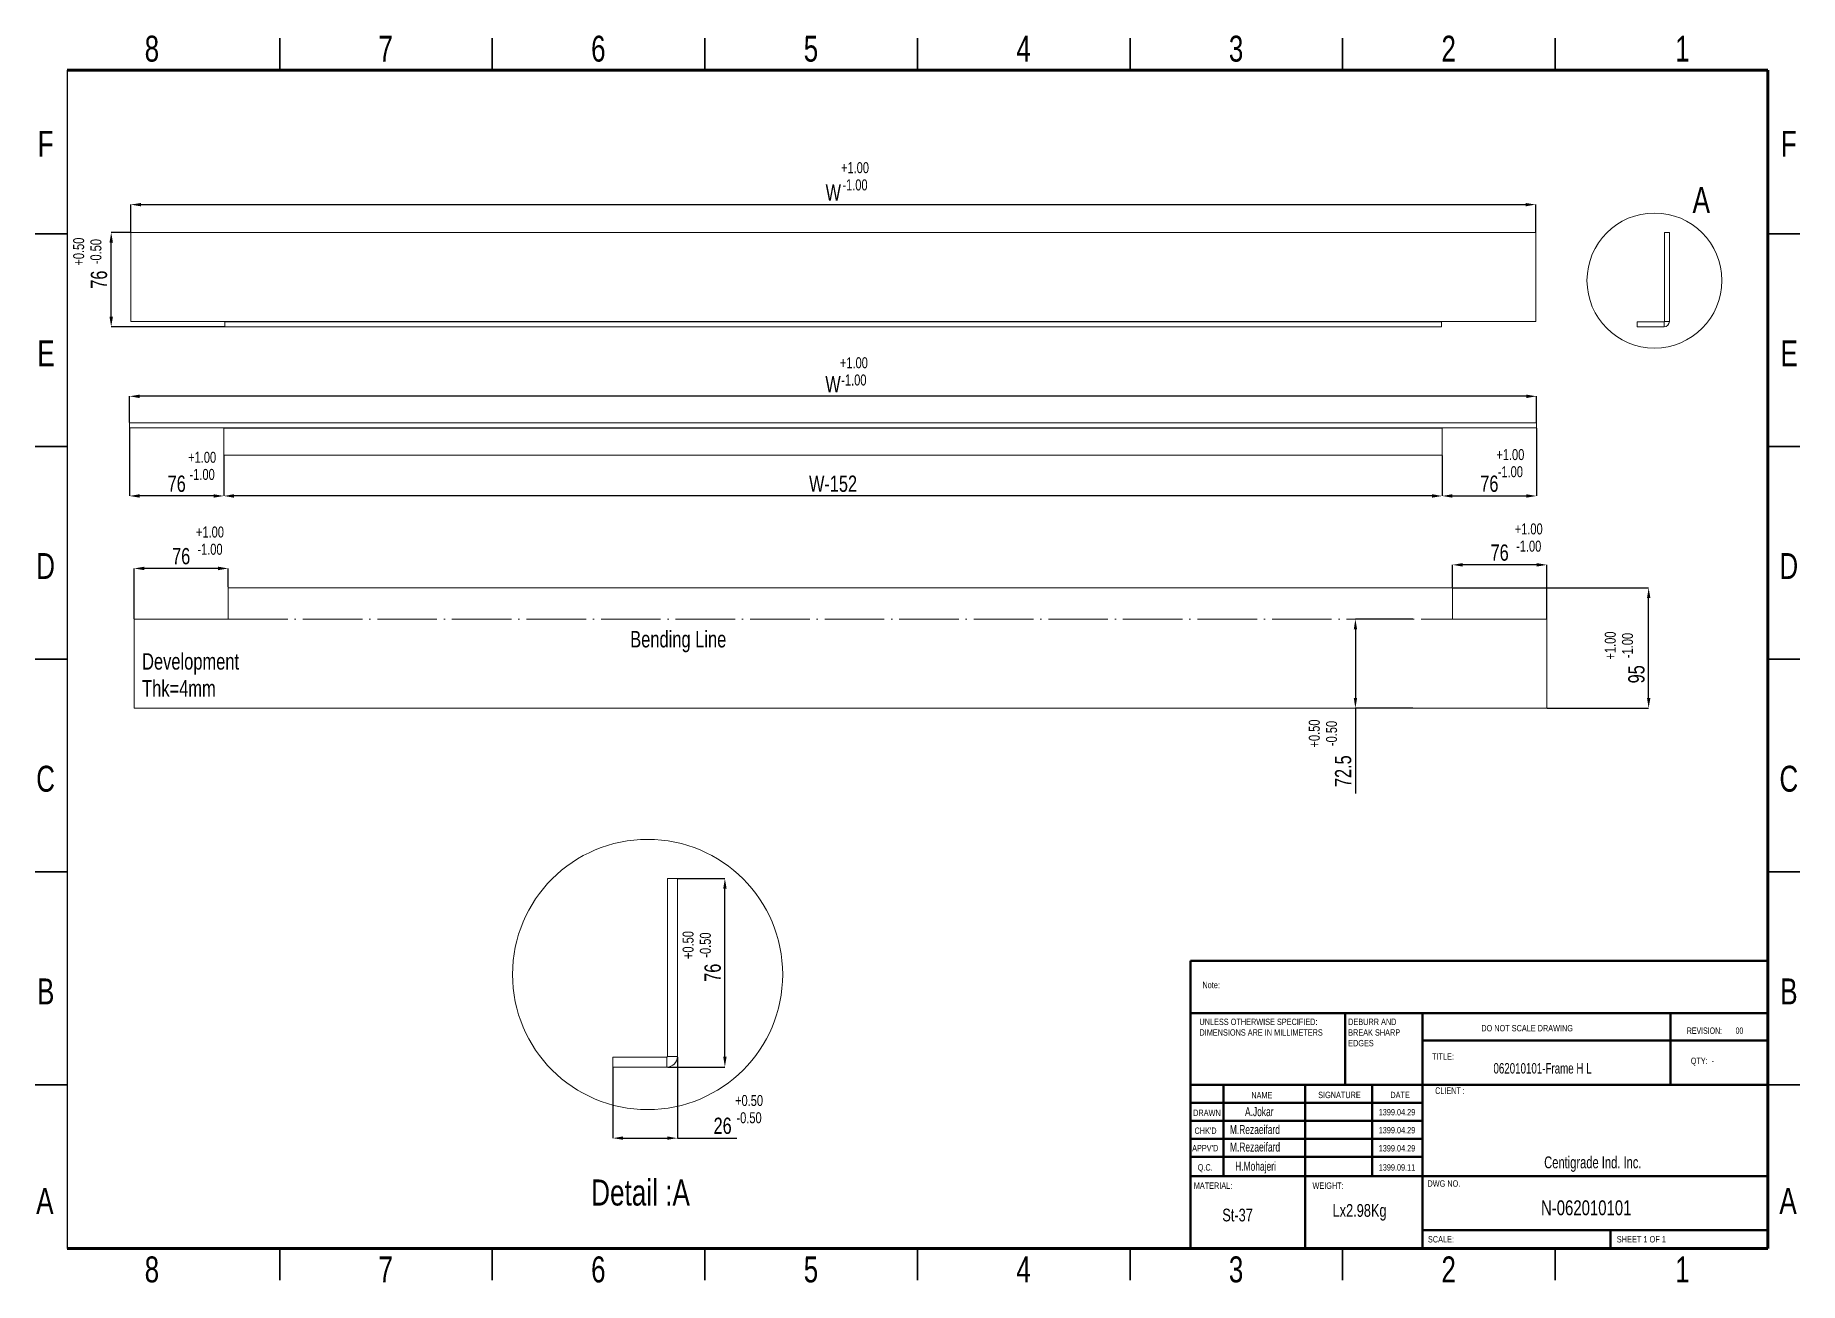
# Model space of a CAD drawing. Header units: millimetres. Extents: x 661 to 2083, y 310 to 1315.
import ezdxf

# ---------------------------------------------------------------- set-up
doc = ezdxf.new("R2010")
doc.units = ezdxf.units.MM
doc.header["$LTSCALE"] = 2
doc.linetypes.add('ACAD_ISO04W100', pattern=[30, 24, -3, 0, -3])
doc.styles.add('SLDTEXTSTYLE0', font='TXT', dxfattribs={"width": 0.75})
doc.styles.add('SLDTEXTSTYLE1', font='TXT', dxfattribs={"width": 0.686449})
doc.styles.add('SLDTEXTSTYLE2', font='TXT', dxfattribs={"width": 0.652778})
doc.styles.add('SLDTEXTSTYLE3', font='TXT', dxfattribs={"width": 0.692308})
doc.styles.add('SLDTEXTSTYLE4', font='TXT', dxfattribs={"width": 0.7})
doc.styles.add('SLDTEXTSTYLE5', font='TXT', dxfattribs={"width": 0.678571})
doc.dimstyles.new('SLDDIMSTYLE0', dxfattribs={"dimscale": 5.5, "dimtxt": 2.38125, "dimasz": 1.5, "dimexe": 0, "dimexo": 0.0625, "dimgap": 0.595312, "dimtad": 1, "dimdec": 0, "dimrnd": 1e-09, "dimzin": 12, "dimdsep": 46, "dimtxsty": 'SLDTEXTSTYLE0', "dimcen": 0.09, "dimadec": 0, "dimazin": 3, "dimtfac": 1, "dimtdec": 0, "dimtofl": 0, "dimtmove": 0, "dimatfit": 3, "dimfxl": 1, "dimfrac": 2, "dimtolj": 1, "dimtzin": 12, "dimarcsym": 0})

# ---------------------------------------------------------------- blocks, each defined once
blk = doc.blocks.new('SW_NOTE_62')
at = {"color": 0, "linetype": 'Continuous', "lineweight": 0, "char_height": 1.5, "attachment_point": 1, "style": 'SLDTEXTSTYLE0'}
for s, insert in [('UNLESS OTHERWISE SPECIFIED:', (0, 1.93)), ('DIMENSIONS ARE IN MILLIMETERS', (0, -0.57))]:
    blk.add_mtext(s, dxfattribs=dict(at, insert=insert))
blk = doc.blocks.new('SW_NOTE_63')
at = {"color": 0, "linetype": 'Continuous', "lineweight": 0, "char_height": 1.5, "attachment_point": 1, "style": 'SLDTEXTSTYLE0'}
for s, insert in [('DEBURR AND', (0, 1.93)), ('BREAK SHARP', (0, -0.57)), ('EDGES', (0, -3.07))]:
    blk.add_mtext(s, dxfattribs=dict(at, insert=insert))
blk = doc.blocks.new('*D6')
at = {"color": 0, "lineweight": -2, "transparency": 16777216}
for p, q in [((737.3, 1156), (721.9, 1156)), ((721.9, 1088.3), (721.9, 1147.8)), ((813.3, 1080), (721.9, 1080))]:
    blk.add_line(p, q, dxfattribs=at)
at = {"color": 0, "transparency": 16777216}
for points in [[(720.5, 1147.8), (723.3, 1147.8), (721.9, 1156)], [(720.5, 1088.3), (723.3, 1088.3), (721.9, 1080)]]:
    blk.add_solid(points, dxfattribs=at)
at = {"layer": 'Defpoints', "color": 0, "transparency": 16777216}
for p in [(721.9, 1156), (737.6, 1156), (813.6, 1080)]:
    blk.add_point(p, dxfattribs=at)
at = {"color": 0, "transparency": 16777216, "insert": (712.1, 1118), "char_height": 13.1, "attachment_point": 5, "rotation": 90, "style": 'SLDTEXTSTYLE0'}
blk.add_mtext('\\A1;76', dxfattribs=at)
blk = doc.blocks.new('*D7')
at = {"color": 0, "lineweight": -2, "transparency": 16777216}
for p, q in [((737.6, 1156.3), (737.6, 1178.5)), ((745.9, 1178.5), (1862.1, 1178.5)), ((1870.3, 1156.3), (1870.3, 1178.5))]:
    blk.add_line(p, q, dxfattribs=at)
at = {"color": 0, "transparency": 16777216}
for points in [[(745.9, 1179.8), (745.9, 1177.1), (737.6, 1178.5)], [(1862.1, 1179.8), (1862.1, 1177.1), (1870.3, 1178.5)]]:
    blk.add_solid(points, dxfattribs=at)
at = {"layer": 'Defpoints', "color": 0, "transparency": 16777216}
for p in [(1870.3, 1178.5), (737.6, 1156), (1870.3, 1156)]:
    blk.add_point(p, dxfattribs=at)
at = {"color": 0, "transparency": 16777216, "insert": (1304, 1188.3), "char_height": 13.1, "attachment_point": 5, "style": 'SLDTEXTSTYLE0'}
blk.add_mtext('\\A1;W', dxfattribs=at)
blk = doc.blocks.new('*D8')
at = {"color": 0, "lineweight": -2, "transparency": 16777216}
for p, q in [((736.7, 1003), (736.7, 1024)), ((1862.6, 1024), (744.9, 1024)), ((1870.9, 1003), (1870.9, 1024))]:
    blk.add_line(p, q, dxfattribs=at)
at = {"color": 0, "transparency": 16777216}
for points in [[(744.9, 1025.4), (744.9, 1022.6), (736.7, 1024)], [(1862.6, 1025.4), (1862.6, 1022.6), (1870.9, 1024)]]:
    blk.add_solid(points, dxfattribs=at)
at = {"layer": 'Defpoints', "color": 0, "transparency": 16777216}
for p in [(736.7, 1024), (736.7, 1002.6), (1870.9, 1002.6)]:
    blk.add_point(p, dxfattribs=at)
at = {"color": 0, "transparency": 16777216, "insert": (1303.8, 1033.8), "char_height": 13.1, "width": 15.661, "attachment_point": 5, "style": 'SLDTEXTSTYLE0'}
blk.add_mtext('\\A1;W', dxfattribs=at)
blk = doc.blocks.new('*D9')
at = {"color": 0, "lineweight": -2, "transparency": 16777216}
for p, q in [((736.7, 998.3), (736.7, 943.7)), ((812.7, 976.3), (812.7, 943.7)), ((804.4, 943.7), (744.9, 943.7))]:
    blk.add_line(p, q, dxfattribs=at)
at = {"color": 0, "transparency": 16777216}
for points in [[(744.9, 945.1), (744.9, 942.3), (736.7, 943.7)], [(804.4, 945.1), (804.4, 942.3), (812.7, 943.7)]]:
    blk.add_solid(points, dxfattribs=at)
at = {"layer": 'Defpoints', "color": 0, "transparency": 16777216}
for p in [(736.7, 998.6), (812.7, 976.6), (736.7, 943.7)]:
    blk.add_point(p, dxfattribs=at)
at = {"color": 0, "transparency": 16777216, "insert": (774.7, 953.5), "char_height": 13.1, "attachment_point": 5, "style": 'SLDTEXTSTYLE0'}
blk.add_mtext('\\A1;76', dxfattribs=at)
blk = doc.blocks.new('*D10')
at = {"color": 0, "lineweight": -2, "transparency": 16777216}
for p, q in [((1870.9, 998.3), (1870.9, 943.7)), ((1794.9, 976.3), (1794.9, 943.7)), ((1803.1, 943.7), (1862.6, 943.7))]:
    blk.add_line(p, q, dxfattribs=at)
at = {"color": 0, "transparency": 16777216}
for points in [[(1803.1, 945.1), (1803.1, 942.3), (1794.9, 943.7)], [(1862.6, 945.1), (1862.6, 942.3), (1870.9, 943.7)]]:
    blk.add_solid(points, dxfattribs=at)
at = {"layer": 'Defpoints', "color": 0, "transparency": 16777216}
for p in [(1870.9, 998.6), (1794.9, 976.6), (1870.9, 943.7)]:
    blk.add_point(p, dxfattribs=at)
at = {"color": 0, "transparency": 16777216, "insert": (1832.9, 953.5), "char_height": 13.1, "attachment_point": 5, "style": 'SLDTEXTSTYLE0'}
blk.add_mtext('\\A1;76', dxfattribs=at)
blk = doc.blocks.new('*D11')
at = {"color": 0, "lineweight": -2, "transparency": 16777216}
for p, q in [((812.7, 976.3), (812.7, 943.7)), ((1794.9, 976.3), (1794.9, 943.7)), ((1786.6, 943.7), (820.9, 943.7))]:
    blk.add_line(p, q, dxfattribs=at)
at = {"color": 0, "transparency": 16777216}
for points in [[(820.9, 945.1), (820.9, 942.3), (812.7, 943.7)], [(1786.6, 945.1), (1786.6, 942.3), (1794.9, 943.7)]]:
    blk.add_solid(points, dxfattribs=at)
at = {"layer": 'Defpoints', "color": 0, "transparency": 16777216}
for p in [(812.7, 976.6), (1794.9, 976.6), (812.7, 943.7)]:
    blk.add_point(p, dxfattribs=at)
at = {"color": 0, "transparency": 16777216, "insert": (1303.8, 953.5), "char_height": 13.1, "attachment_point": 5, "style": 'SLDTEXTSTYLE0'}
blk.add_mtext('\\A1;W-152', dxfattribs=at)
blk = doc.blocks.new('*D12')
at = {"color": 0, "lineweight": -2, "transparency": 16777216}
for p, q in [((1178.3, 491.6), (1178.3, 426.2)), ((1126.3, 483.2), (1126.3, 426.2)), ((1134.6, 426.2), (1170.1, 426.2)), ((1178.3, 426.2), (1226.2, 426.2))]:
    blk.add_line(p, q, dxfattribs=at)
at = {"color": 0, "transparency": 16777216}
for points in [[(1134.6, 427.6), (1134.6, 424.9), (1126.3, 426.2)], [(1170.1, 427.6), (1170.1, 424.9), (1178.3, 426.2)]]:
    blk.add_solid(points, dxfattribs=at)
at = {"layer": 'Defpoints', "color": 0, "transparency": 16777216}
for p in [(1178.3, 491.9), (1126.3, 483.5), (1178.3, 426.2)]:
    blk.add_point(p, dxfattribs=at)
at = {"color": 0, "transparency": 16777216, "insert": (1214.8, 436.1), "char_height": 13.1, "attachment_point": 5, "style": 'SLDTEXTSTYLE0'}
blk.add_mtext('\\A1;26', dxfattribs=at)
blk = doc.blocks.new('*D13')
at = {"color": 0, "lineweight": -2, "transparency": 16777216}
for p, q in [((1178.7, 635.5), (1216.6, 635.5)), ((1216.6, 491.8), (1216.6, 627.3)), ((1170.3, 483.5), (1216.6, 483.5))]:
    blk.add_line(p, q, dxfattribs=at)
at = {"color": 0, "transparency": 16777216}
for points in [[(1215.3, 627.3), (1218, 627.3), (1216.6, 635.5)], [(1215.3, 491.8), (1218, 491.8), (1216.6, 483.5)]]:
    blk.add_solid(points, dxfattribs=at)
at = {"layer": 'Defpoints', "color": 0, "transparency": 16777216}
for p in [(1178.3, 635.5), (1216.6, 635.5), (1169.9, 483.5)]:
    blk.add_point(p, dxfattribs=at)
at = {"color": 0, "transparency": 16777216, "insert": (1206.8, 559.5), "char_height": 13.1, "attachment_point": 5, "rotation": 90, "style": 'SLDTEXTSTYLE0'}
blk.add_mtext('\\A1;76', dxfattribs=at)
blk = doc.blocks.new('*D14')
at = {"color": 0, "lineweight": -2, "transparency": 16777216}
for p, q in [((1803.6, 869.7), (1961.3, 869.7)), ((1961.3, 780.9), (1961.3, 861.5)), ((1879.6, 772.7), (1961.3, 772.7))]:
    blk.add_line(p, q, dxfattribs=at)
at = {"color": 0, "transparency": 16777216}
for points in [[(1960, 861.5), (1962.7, 861.5), (1961.3, 869.7)], [(1960, 780.9), (1962.7, 780.9), (1961.3, 772.7)]]:
    blk.add_solid(points, dxfattribs=at)
at = {"layer": 'Defpoints', "color": 0, "transparency": 16777216}
for p in [(1803.2, 869.7), (1961.3, 869.7), (1879.2, 772.7)]:
    blk.add_point(p, dxfattribs=at)
at = {"color": 0, "transparency": 16777216, "insert": (1951.5, 800), "char_height": 13.1, "attachment_point": 5, "rotation": 90, "style": 'SLDTEXTSTYLE0'}
blk.add_mtext('\\A1;95', dxfattribs=at)
blk = doc.blocks.new('*D15')
at = {"color": 0, "lineweight": -2, "transparency": 16777216}
for p, q in [((1771.3, 844.5), (1724.9, 844.5)), ((1724.9, 836.2), (1724.9, 780.9)), ((1771.3, 772.7), (1724.9, 772.7)), ((1724.9, 772.7), (1724.9, 703.9))]:
    blk.add_line(p, q, dxfattribs=at)
at = {"color": 0, "transparency": 16777216}
for points in [[(1723.6, 836.2), (1726.3, 836.2), (1724.9, 844.5)], [(1723.6, 780.9), (1726.3, 780.9), (1724.9, 772.7)]]:
    blk.add_solid(points, dxfattribs=at)
at = {"layer": 'Defpoints', "color": 0, "transparency": 16777216}
for p in [(1771.6, 844.5), (1724.9, 772.7), (1771.6, 772.7)]:
    blk.add_point(p, dxfattribs=at)
at = {"color": 0, "transparency": 16777216, "insert": (1715.1, 721.9), "char_height": 13.1, "attachment_point": 5, "rotation": 90, "style": 'SLDTEXTSTYLE0'}
blk.add_mtext('\\A1;72.5', dxfattribs=at)
blk = doc.blocks.new('*D16')
at = {"color": 0, "lineweight": -2, "transparency": 16777216}
for p, q in [((1803.2, 870.1), (1803.2, 888.2)), ((1871, 888.2), (1811.5, 888.2)), ((1879.2, 844.8), (1879.2, 888.2))]:
    blk.add_line(p, q, dxfattribs=at)
at = {"color": 0, "transparency": 16777216}
for points in [[(1811.5, 889.6), (1811.5, 886.8), (1803.2, 888.2)], [(1871, 889.6), (1871, 886.8), (1879.2, 888.2)]]:
    blk.add_solid(points, dxfattribs=at)
at = {"layer": 'Defpoints', "color": 0, "transparency": 16777216}
for p in [(1803.2, 888.2), (1803.2, 869.7), (1879.2, 844.5)]:
    blk.add_point(p, dxfattribs=at)
at = {"color": 0, "transparency": 16777216, "insert": (1841.2, 898), "char_height": 13.1, "attachment_point": 5, "style": 'SLDTEXTSTYLE0'}
blk.add_mtext('\\A1;76', dxfattribs=at)
blk = doc.blocks.new('*D17')
at = {"color": 0, "lineweight": -2, "transparency": 16777216}
for p, q in [((740.3, 844.8), (740.3, 885.3)), ((808.1, 885.3), (748.6, 885.3)), ((816.3, 870.1), (816.3, 885.3))]:
    blk.add_line(p, q, dxfattribs=at)
at = {"color": 0, "transparency": 16777216}
for points in [[(748.6, 886.7), (748.6, 883.9), (740.3, 885.3)], [(808.1, 886.7), (808.1, 883.9), (816.3, 885.3)]]:
    blk.add_solid(points, dxfattribs=at)
at = {"layer": 'Defpoints', "color": 0, "transparency": 16777216}
for p in [(740.3, 885.3), (816.3, 869.7), (740.3, 844.5)]:
    blk.add_point(p, dxfattribs=at)
at = {"color": 0, "transparency": 16777216, "insert": (778.3, 895.1), "char_height": 13.1, "attachment_point": 5, "style": 'SLDTEXTSTYLE0'}
blk.add_mtext('\\A1;76', dxfattribs=at)

msp = doc.modelspace()

# ---------------------------------------------------------------- linework, layer by layer
at = {"linetype": 'Continuous', "lineweight": 35}
for p, q in [((857.8, 1286.8), (857.8, 1312.5)), ((1029.1, 1286.8), (1029.1, 1312.5)), ((1200.5, 1286.8), (1200.5, 1312.5)), ((1371.9, 1312.5), (1371.9, 1286.8)), ((1371.9, 1286.8), (1371.9, 1312.5)), ((1543.3, 1286.8), (1543.3, 1312.5)), ((1714.6, 1286.8), (1714.6, 1312.5)), ((1886, 1286.8), (1886, 1312.5)), ((686.4, 1154.8), (660.7, 1154.8)), ((2057.4, 1154.8), (2083.1, 1154.8)), ((686.4, 983.5), (660.7, 983.5)), ((2057.4, 983.5), (2083.1, 983.5)), ((660.7, 812.1), (686.4, 812.1)), ((686.4, 812.1), (660.7, 812.1)), ((2083.1, 812.1), (2057.4, 812.1)), ((2057.4, 812.1), (2083.1, 812.1)), ((686.4, 640.7), (660.7, 640.7)), ((2057.4, 640.7), (2083.1, 640.7)), ((686.4, 469.3), (660.7, 469.3)), ((2057.4, 469.3), (2083.1, 469.3)), ((857.8, 337.4), (857.8, 311.7)), ((1029.1, 337.4), (1029.1, 311.7)), ((1200.5, 337.4), (1200.5, 311.7)), ((1371.9, 311.7), (1371.9, 337.4)), ((1371.9, 337.4), (1371.9, 311.7)), ((1543.3, 337.4), (1543.3, 311.7)), ((1714.6, 337.4), (1714.6, 311.7)), ((1886, 337.4), (1886, 311.7))]:
    msp.add_line(p, q, dxfattribs=at)
at = {"linetype": 'Continuous', "lineweight": 70}
for p, q in [((686.4, 1286.8), (2057.4, 1286.8)), ((2057.4, 1286.8), (2057.4, 337.4)), ((2057.4, 337.4), (686.4, 337.4))]:
    msp.add_line(p, q, dxfattribs=at)
msp.add_line((686.4, 1286.8), (686.4, 337.4))
at = {"lineweight": 20}
for p, q in [((737.6, 1156), (737.6, 1084.2)), ((1870.3, 1156), (737.6, 1156)), ((1870.3, 1084.2), (1870.3, 1156)), ((1974, 1084.2), (1974, 1156)), ((1978, 1156), (1974, 1156)), ((1978, 1084.2), (1978, 1156)), ((813.6, 1084.2), (737.6, 1084.2)), ((1794.3, 1084.2), (813.6, 1084.2)), ((813.6, 1084), (813.6, 1084.2)), ((1794.3, 1084), (813.6, 1084)), ((813.6, 1084), (813.6, 1080)), ((1794.3, 1084.2), (1794.3, 1084)), ((1870.3, 1084.2), (1794.3, 1084.2)), ((1794.3, 1080), (1794.3, 1084)), ((1952, 1080), (1952, 1084)), ((1952, 1084), (1973.8, 1084)), ((1973.8, 1080), (1973.8, 1084)), ((1974, 1084.2), (1978, 1084.2)), ((1794.3, 1080), (813.6, 1080)), ((1952, 1080), (1973.8, 1080)), ((1870.9, 1002.6), (736.7, 1002.6)), ((736.7, 1002.6), (736.7, 998.6)), ((1870.9, 998.6), (736.7, 998.6)), ((812.7, 998.4), (812.7, 998.6)), ((812.7, 998.4), (1794.9, 998.4)), ((812.7, 976.6), (812.7, 998.4)), ((1794.9, 998.6), (1794.9, 998.4)), ((1794.9, 976.6), (1794.9, 998.4)), ((1870.9, 1002.6), (1870.9, 998.6)), ((1794.9, 976.6), (812.7, 976.6)), ((816.3, 869.7), (1803.2, 869.7)), ((816.3, 869.7), (816.3, 844.5)), ((1803.2, 869.7), (1803.2, 844.5)), ((740.3, 844.5), (740.3, 772.7)), ((740.3, 844.5), (816.3, 844.5)), ((1803.2, 844.5), (1879.2, 844.5)), ((1879.2, 772.7), (1879.2, 844.5)), ((740.3, 772.7), (1879.2, 772.7)), ((1170.3, 491.9), (1170.3, 635.5)), ((1178.3, 635.5), (1170.3, 635.5)), ((1178.3, 491.9), (1178.3, 635.5)), ((1126.3, 483.5), (1126.3, 491.5)), ((1126.3, 491.5), (1169.9, 491.5)), ((1169.9, 483.5), (1169.9, 491.5)), ((1170.3, 491.9), (1178.3, 491.9)), ((1126.3, 483.5), (1169.9, 483.5))]:
    msp.add_line(p, q, dxfattribs=at)
at = {"linetype": 'ACAD_ISO04W100', "lineweight": 20}
msp.add_line((816.3, 844.5), (1803.2, 844.5), dxfattribs=at)
at = {"linetype": 'Continuous', "lineweight": 50}
for p, q in [((1591.9, 569.1), (2057.4, 569.1)), ((1591.9, 569.1), (1591.9, 526.8)), ((1591.9, 526.8), (2057.4, 526.8)), ((1591.9, 526.8), (1591.9, 338.2)), ((1716.7, 526.8), (1716.7, 469.3)), ((1779.1, 526.8), (1779.1, 337.4)), ((1978.9, 469.3), (1978.9, 526.8)), ((2057.4, 504.9), (1779.1, 504.9)), ((2057.4, 469.3), (1591.9, 469.3)), ((1618.7, 469.3), (1618.7, 395.7)), ((1684.4, 469.3), (1684.4, 338.2)), ((1738.3, 469.3), (1738.3, 395.7)), ((1779.1, 338.2), (1779.1, 469.3)), ((1779.1, 454.8), (1591.9, 454.8)), ((1779.1, 440.2), (1591.9, 440.2)), ((1779.1, 425.6), (1591.9, 425.6)), ((1779.1, 411.1), (1591.9, 411.1)), ((1627.6, 395.7), (1591.9, 395.7)), ((1627.6, 395.7), (2057.4, 395.7)), ((1779.1, 352), (2057.4, 352)), ((1930.6, 337.4), (1930.6, 352))]:
    msp.add_line(p, q, dxfattribs=at)
at = {"lineweight": 20}
for centre, radius in [((1966, 1117.3), 54.4), ((1154.3, 558.1), 108.9)]:
    msp.add_circle(centre, radius, dxfattribs=at)
for centre, radius in [((1973.8, 1084.2), 4.2), ((1973.8, 1084.2), 0.2), ((1169.9, 491.9), 8.4), ((1169.9, 491.9), 0.4)]:
    msp.add_arc(centre, radius, 270, 0, dxfattribs=at)

# ---------------------------------------------------------------- block references
at = {"linetype": 'Continuous', "lineweight": 0, "xscale": 3.427450612974555, "yscale": 3.427450612974555, "zscale": 3.427450612974555}
for name, p in [('SW_NOTE_62', (1599.2, 515.9)), ('SW_NOTE_63', (1719.1, 515.9))]:
    msp.add_blockref(name, p, dxfattribs=at)

# ---------------------------------------------------------------- texts
at = {"linetype": 'Continuous', "lineweight": 0}
for s, insert, char_height, attachment_point, style in [('8', (754.7, 1314.6), 20.9, 2, 'SLDTEXTSTYLE0'), ('7', (943.2, 1314.6), 20.9, 2, 'SLDTEXTSTYLE0'), ('6', (1114.6, 1314.6), 20.9, 2, 'SLDTEXTSTYLE0'), ('5', (1286, 1314.6), 20.9, 2, 'SLDTEXTSTYLE0'), ('4', (1457.4, 1314.6), 20.9, 2, 'SLDTEXTSTYLE0'), ('3', (1628.7, 1314.6), 20.9, 2, 'SLDTEXTSTYLE0'), ('2', (1800.1, 1314.6), 20.9, 2, 'SLDTEXTSTYLE0'), ('1', (1988.6, 1314.6), 20.9, 2, 'SLDTEXTSTYLE0'), ('F', (669, 1237.9), 20.9, 2, 'SLDTEXTSTYLE0'), ('F', (2074.3, 1237.9), 20.9, 2, 'SLDTEXTSTYLE0'), ('E', (669.3, 1069.1), 20.9, 2, 'SLDTEXTSTYLE0'), ('E', (2074.6, 1069.1), 20.9, 2, 'SLDTEXTSTYLE0'), ('D', (669, 897.7), 20.9, 2, 'SLDTEXTSTYLE0'), ('D', (2074.3, 897.7), 20.9, 2, 'SLDTEXTSTYLE0'), ('C', (669, 726.3), 20.9, 2, 'SLDTEXTSTYLE0'), ('C', (2074.3, 726.3), 20.9, 2, 'SLDTEXTSTYLE0'), ('B', (669.1, 554.9), 20.9, 2, 'SLDTEXTSTYLE0'), ('B', (2074.4, 554.9), 20.9, 2, 'SLDTEXTSTYLE0'), ('Note:', (1601.6, 552.2), 5.14, 1, 'SLDTEXTSTYLE0'), ('DO NOT SCALE DRAWING', (1826.4, 517.4), 5.141, 1, 'SLDTEXTSTYLE0'), ('REVISION:       00', (1992.1, 515.4), 5.141, 1, 'SLDTEXTSTYLE2'), ('TITLE:', (1786.7, 494.6), 5.14, 1, 'SLDTEXTSTYLE0'), ('062010101-Frame H L', (1836.2, 486.7), 8.397, 1, 'SLDTEXTSTYLE4'), ('QTY:  -', (1995.3, 491.1), 5.14, 1, 'SLDTEXTSTYLE5'), ('NAME', (1641, 463.4), 5.14, 1, 'SLDTEXTSTYLE0'), ('SIGNATURE', (1694.9, 463.6), 5.14, 1, 'SLDTEXTSTYLE0'), ('DATE', (1753.1, 463.6), 5.14, 1, 'SLDTEXTSTYLE0'), ('CLIENT :', (1789.2, 467.2), 5.44, 1, 'SLDTEXTSTYLE4'), ('DRAWN', (1594.1, 449.2), 5.14, 1, 'SLDTEXTSTYLE1'), ('A.Jokar', (1635.9, 451.2), 7.25, 1, 'SLDTEXTSTYLE4'), ('1399.04.29', (1743.7, 449.7), 5.14, 1, 'SLDTEXTSTYLE0'), ("CHK'D", (1595.2, 434.8), 5.14, 1, 'SLDTEXTSTYLE0'), ('M.Rezaeifard', (1623.7, 436.8), 7.255, 1, 'SLDTEXTSTYLE4'), ('1399.04.29', (1743.7, 435.2), 5.14, 1, 'SLDTEXTSTYLE0'), ("APPV'D", (1593.3, 420.7), 5.14, 1, 'SLDTEXTSTYLE0'), ('M.Rezaeifard', (1623.8, 422.7), 7.255, 1, 'SLDTEXTSTYLE4'), ('1399.04.29', (1743.7, 420.6), 5.14, 1, 'SLDTEXTSTYLE0'), ('Q.C.', (1597.8, 405.2), 5.14, 1, 'SLDTEXTSTYLE0'), ('H.Mohajeri', (1628, 407.2), 7.25, 1, 'SLDTEXTSTYLE4'), ('1399.09.11', (1743.7, 405.2), 5.14, 1, 'SLDTEXTSTYLE0'), ('Centigrade Ind. Inc.', (1877.1, 411.5), 9.597, 1, 'SLDTEXTSTYLE4'), ('A', (668.4, 386.1), 20.9, 2, 'SLDTEXTSTYLE0'), ('MATERIAL:', (1594.6, 390.5), 5.14, 1, 'SLDTEXTSTYLE0'), ('WEIGHT:', (1690.3, 390.5), 5.14, 1, 'SLDTEXTSTYLE0'), ('DWG NO.', (1783, 392.2), 5.14, 1, 'SLDTEXTSTYLE0'), ('A', (2073.7, 386.1), 20.9, 2, 'SLDTEXTSTYLE0'), ('Lx2.98Kg', (1706.5, 373.1), 10.27, 1, 'SLDTEXTSTYLE0'), ('N-062010101', (1874.5, 376.1), 11.996, 1, 'SLDTEXTSTYLE0'), ('St-37', (1617.6, 369.4), 10.27, 1, 'SLDTEXTSTYLE0'), ('SCALE:', (1783.4, 347.3), 5.14, 1, 'SLDTEXTSTYLE0'), ('SHEET 1 OF 1', (1935.6, 347.3), 5.141, 1, 'SLDTEXTSTYLE3'), ('8', (754.7, 330.9), 20.9, 2, 'SLDTEXTSTYLE0'), ('7', (943.2, 330.9), 20.9, 2, 'SLDTEXTSTYLE0'), ('6', (1114.6, 330.9), 20.9, 2, 'SLDTEXTSTYLE0'), ('5', (1286, 330.9), 20.9, 2, 'SLDTEXTSTYLE0'), ('4', (1457.4, 330.9), 20.9, 2, 'SLDTEXTSTYLE0'), ('3', (1628.7, 330.9), 20.9, 2, 'SLDTEXTSTYLE0'), ('2', (1800.1, 330.9), 20.9, 2, 'SLDTEXTSTYLE0'), ('1', (1988.6, 330.9), 20.9, 2, 'SLDTEXTSTYLE0')]:
    msp.add_mtext(s, dxfattribs=dict(at, insert=insert, char_height=char_height, attachment_point=attachment_point, style=style))
at = {"color": 7, "linetype": 'Continuous', "lineweight": 18, "char_height": 8.89, "attachment_point": 2, "style": 'SLDTEXTSTYLE0'}
for s, insert in [('\\A1;+1.00', (1321.5, 1212.7)), ('\\A1;-1.00', (1321.5, 1198.8)), ('\\A1;+1.00', (1320.6, 1055.5)), ('\\A1;-1.00', (1320.6, 1041.6)), ('\\A1;+1.00', (1849.8, 981.5)), ('\\A1;+1.00', (795.2, 979.3)), ('\\A1;-1.00', (1849.8, 967.7)), ('\\A1;-1.00', (795.2, 965.5)), ('\\A1;+1.00', (801.5, 919.1)), ('\\A1;+1.00', (1864.6, 921.6)), ('\\A1;-1.00', (801.5, 905.2)), ('\\A1;-1.00', (1864.6, 907.7)), ('\\A1;+0.50', (1236.1, 461)), ('\\A1;-0.50', (1236.1, 447.1))]:
    msp.add_mtext(s, dxfattribs=dict(at, insert=insert))
at = {"lineweight": 20, "attachment_point": 1, "style": 'SLDTEXTSTYLE0'}
for s, insert, char_height in [('A', (1996.7, 1192.8), 21), ('Bending Line', (1140.3, 834.9), 13.23), ('Development', (746.8, 817), 13.23), ('Thk=4mm', (746.8, 795.3), 13.23), ('Detail :A', (1108.8, 392.9), 21)]:
    msp.add_mtext(s, dxfattribs=dict(at, insert=insert, char_height=char_height))
at = {"color": 7, "linetype": 'Continuous', "lineweight": 18, "char_height": 8.89, "attachment_point": 2, "rotation": 90, "style": 'SLDTEXTSTYLE0'}
for s, insert in [('\\A1;+0.50', (691.2, 1140.6)), ('\\A1;-0.50', (705.1, 1140.6)), ('\\A1;+1.00', (1925.9, 823.2)), ('\\A1;-1.00', (1939.8, 823.2)), ('\\A1;+0.50', (1687.3, 752.3)), ('\\A1;-0.50', (1701.2, 752.3)), ('\\A1;+0.50', (1182.5, 581.8)), ('\\A1;-0.50', (1196.4, 581.8))]:
    msp.add_mtext(s, dxfattribs=dict(at, insert=insert))

# ---------------------------------------------------------------- dimensions: what is measured, and where the dimension line sits
for base, p1, p2, text, picture, middle in [((1870.3, 1178.5), (737.6, 1156), (1870.3, 1156), 'W', '*D7', (1304, 1188.3)), ((736.7, 1024), (1870.9, 1002.6), (736.7, 1002.6), 'W', '*D8', (1303.8, 1033.8)), ((812.7, 943.7), (1794.9, 976.6), (812.7, 976.6), 'W-152', '*D11', (1303.8, 953.5))]:
    dim = msp.add_linear_dim(base=base, p1=p1, p2=p2, text=text, dimstyle='SLDDIMSTYLE0')
    dim.commit()
    dim.dimension.update_dxf_attribs({"geometry": picture, "text_midpoint": middle})
dim = msp.add_linear_dim(base=(721.9, 1156), p1=(813.6, 1080), p2=(737.6, 1156), angle=90, dimstyle='SLDDIMSTYLE0')
dim.commit()
dim.dimension.update_dxf_attribs({"geometry": '*D6', "text_midpoint": (712.1, 1118)})
for base, p1, p2, picture, middle in [((736.7, 943.7), (812.7, 976.6), (736.7, 998.6), '*D9', (774.7, 953.5)), ((1870.9, 943.7), (1794.9, 976.6), (1870.9, 998.6), '*D10', (1832.9, 953.5)), ((740.3, 885.3), (816.3, 869.7), (740.3, 844.5), '*D17', (778.3, 895.1)), ((1803.2, 888.2), (1879.2, 844.5), (1803.2, 869.7), '*D16', (1841.2, 898))]:
    dim = msp.add_linear_dim(base=base, p1=p1, p2=p2, dimstyle='SLDDIMSTYLE0')
    dim.commit()
    dim.dimension.update_dxf_attribs({"geometry": picture, "text_midpoint": middle})
for base, p1, p2, text, picture, middle in [((1961.3, 869.7), (1879.2, 772.7), (1803.2, 869.7), '95', '*D14', (1961.3, 800)), ((1724.9, 772.7), (1771.6, 844.5), (1771.6, 772.7), '72.5', '*D15', (1724.9, 721.9))]:
    dim = msp.add_linear_dim(base=base, p1=p1, p2=p2, angle=90, text=text, dimstyle='SLDDIMSTYLE0')
    dim.commit()
    dim.dimension.update_dxf_attribs({"geometry": picture, "text_midpoint": middle, "dimtype": 160})
dim = msp.add_linear_dim(base=(1216.6, 635.5), p1=(1169.9, 483.5), p2=(1178.3, 635.5), angle=90, text='76', dimstyle='SLDDIMSTYLE0')
dim.commit()
dim.dimension.update_dxf_attribs({"geometry": '*D13', "text_midpoint": (1206.8, 559.5)})
dim = msp.add_linear_dim(base=(1178.3, 426.2), p1=(1126.3, 483.5), p2=(1178.3, 491.9), text='26', dimstyle='SLDDIMSTYLE0')
dim.commit()
dim.dimension.update_dxf_attribs({"geometry": '*D12', "text_midpoint": (1214.8, 426.2), "dimtype": 160})

doc.saveas('drawing.dxf')
